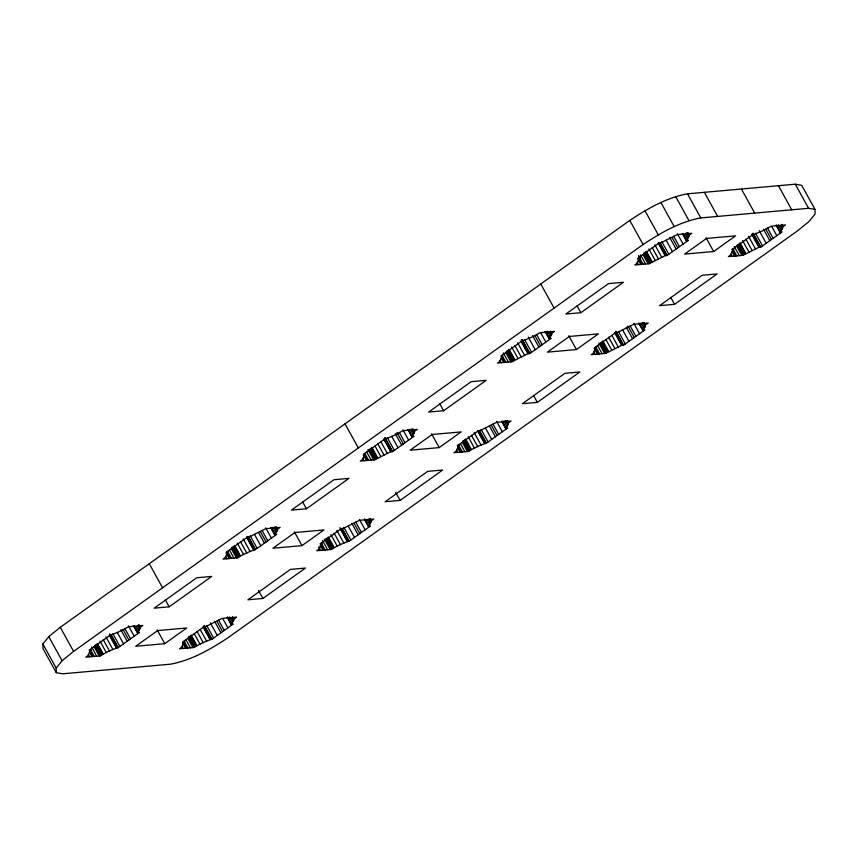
<?xml version="1.0" encoding="UTF-8"?>
<svg xmlns="http://www.w3.org/2000/svg" width="858" height="858" viewBox="0 0 858 858"><rect width="100%" height="100%" fill="white"/><g stroke="black" fill="none" stroke-linecap="round" stroke-linejoin="round"><path stroke-width="1.29" d="M133.762 625.707L137.559 632.593L140.058 628.464L138.76 625.203M227.477 617.342L231.285 624.227L233.784 620.098L232.486 616.838M270.989 527.67L274.785 534.545L277.284 530.426L275.986 527.166M364.704 519.294L368.5 526.179L370.999 522.061L369.701 518.8M408.204 429.622L412.012 436.507L414.511 432.389L413.213 429.129M501.93 421.257L505.727 428.142L508.226 424.024L506.928 420.763M545.431 331.585L549.227 338.47L551.726 334.352L550.439 331.091M639.146 323.219L642.953 330.105L645.452 325.976L644.154 322.715M682.657 233.548L686.454 240.433L688.953 236.304L687.655 233.044M776.372 225.182L780.169 232.068L782.678 227.938L781.381 224.678M42.9 644.004L48.788 636.657L60.296 627.284L629.772 220.42C647.458 208.73 666.409 197.726 687.505 193.822L795.28 184.202L801.704 185.307L815.003 209.406L815.1 213.996L809.212 221.343L797.704 230.716L228.228 637.58C210.542 649.27 191.591 660.274 170.495 664.178L62.72 673.798L56.296 672.693L42.997 648.594L42.9 644.004L56.199 668.103L56.296 672.693M56.199 668.103L62.087 660.757L73.595 651.383L643.071 244.519C660.757 232.829 679.708 221.825 700.804 217.921L808.579 208.29L815.003 209.406M638.749 255.577L640.025 257.872L637.923 260.811L637.548 262.966L634.705 264.993L649.227 263.696L665.186 255.63L667.127 255.448L688.395 240.261L686.454 240.433M140.036 627.498L142.878 625.471L128.346 626.758C122.833 630.147 116.581 633.172 110.457 635.006L89.189 650.203L91.13 650.032L89.039 652.97L88.664 655.126L85.811 657.153L100.343 655.855C105.856 652.477 112.108 649.452 118.232 647.608L139.511 632.41L137.559 632.593M277.252 529.461L280.105 527.423L265.572 528.721L249.624 536.797L247.672 536.969L226.405 552.166L228.346 551.994L226.255 554.933L225.879 557.078L223.037 559.116L237.559 557.818C243.082 554.44 249.335 551.415 255.459 549.57L276.726 534.373L274.785 534.545M414.478 431.424L417.32 429.386L402.799 430.684C397.275 434.062 391.034 437.087 384.899 438.931L363.631 454.129L365.572 453.957L363.481 456.896L363.106 459.041L360.263 461.078L374.785 459.781L390.744 451.705L392.685 451.533L413.953 436.336L412.012 436.507M551.705 333.376L554.547 331.349L540.025 332.647C534.502 336.025 528.249 339.049 522.125 340.894L500.858 356.091L502.799 355.909L500.707 358.859L500.332 361.004L497.479 363.041L512.011 361.744L527.96 353.668L529.912 353.496L551.179 338.299L549.227 338.47M688.92 235.339L691.773 233.312L677.241 234.609L661.293 242.675L659.352 242.846L638.073 258.043L640.025 257.872M169.187 606.82L211.722 576.426L196.729 577.766L154.193 608.161L169.187 606.82L165.379 599.935M306.403 508.773L348.949 478.389L333.955 479.729L291.409 510.113L306.403 508.773L302.606 501.898M443.629 410.735L486.175 380.341L471.171 381.681L428.635 412.076L443.629 410.735L439.832 403.85M580.855 312.698L623.391 282.303L608.397 283.644L565.862 314.039L580.855 312.698L577.059 305.813M164.757 643.672L186.712 627.992L157.657 630.576L135.703 646.267L164.757 643.672L157.153 629.901M301.973 545.634L323.927 529.944L294.884 532.539L272.919 548.23L301.973 545.634L294.38 531.863M439.199 447.597L461.154 431.906L432.1 434.502L410.145 450.193L439.199 447.597L431.595 433.826M576.426 349.549L598.38 333.869L569.326 336.465L547.372 352.145L576.426 349.549L568.822 335.789M713.641 251.512L735.606 235.832L706.552 238.427L684.598 254.107L713.641 251.512L706.048 237.741M233.751 619.133L236.594 617.095L222.072 618.393L206.113 626.469L204.172 626.64L182.904 641.838L184.845 641.666L182.754 644.605L182.379 646.75L179.526 648.787L194.058 647.49C199.582 644.111 205.823 641.087 211.958 639.242L233.226 624.045L231.285 624.227M262.902 598.455L305.437 568.06L290.444 569.401L247.908 599.785L262.902 598.455L258.473 590.422M370.978 521.096L373.82 519.058L359.298 520.356L343.339 528.431L341.398 528.603L320.131 543.8L322.072 543.629L319.98 546.567L319.605 548.712L316.752 550.75L331.285 549.452C336.797 546.063 343.05 543.039 349.174 541.205L370.452 526.008L368.5 526.179M400.128 500.407L442.664 470.023L427.67 471.353L385.135 501.748L400.128 500.407L395.688 492.374M508.193 423.058L511.046 421.021L496.514 422.318L480.566 430.394L478.614 430.566L457.346 445.763L459.298 445.581L457.196 448.53L456.821 450.675L453.979 452.713L468.5 451.415C474.024 448.026 480.276 445.002 486.4 443.168L507.668 427.97L505.727 428.142M537.355 402.37L579.89 371.975L564.896 373.316L522.35 403.71L537.355 402.37L533.547 395.484M645.42 325.01L648.262 322.983L633.74 324.281L617.781 332.346L615.84 332.529L594.573 347.715L596.514 347.544L594.422 350.482L594.047 352.638L591.205 354.665L605.727 353.367L621.685 345.302L623.627 345.131L644.894 329.933L642.953 330.105M674.57 304.333L717.116 273.938L702.112 275.279L659.577 305.673L674.57 304.333L670.774 297.447M782.646 226.973L785.488 224.935L770.967 226.233C765.443 229.622 759.191 232.647 753.067 234.481L731.799 249.678L733.74 249.506L731.649 252.445L731.273 254.601L728.421 256.628L742.953 255.33L758.901 247.265L760.853 247.083L782.121 231.885L780.169 232.068M795.28 184.202L808.579 208.29M778.442 185.703L791.741 209.802M781.82 224.367L783.086 226.651M781.402 225.643L782.678 227.938M780.362 225.686L782.271 229.118M778.26 224.764L781.434 230.502M777.305 226.298L780.48 232.035M776.018 225.043L780.458 233.076M771.728 226.512L776.801 235.693M767.449 227.971L773.144 238.299M765.786 229.161L771.481 239.489M741.398 189.007L754.697 213.106M763.491 229.204L769.819 240.68M759.201 230.663L766.162 243.286M755.544 233.279L762.505 245.903M753.249 233.322L760.853 247.083M752.949 233.344L760.542 247.115M752.273 233.408L759.877 247.168M752.241 234.609L759.212 247.233M751.94 234.642L758.901 247.265M748.562 236.39L755.533 249.013M745.859 239.135L752.187 250.611M742.599 240.572L748.927 252.048M740.1 242.975L745.795 253.303M739.65 243.286L745.355 253.614M738.674 243.994L744.369 254.311M737.698 244.691L743.393 255.019M737.247 245.002L742.953 255.33M736.743 246.257L741.816 255.437M704.343 192.321L717.642 216.409M734.255 246.482L739.317 255.652M733.022 248.992L736.818 255.877M732.518 250.246L735.692 255.984M732.013 251.491L734.555 256.081M730.791 254.011L732.056 256.306M687.505 193.822L700.804 217.921M675.686 196.557L688.995 220.656M688.105 232.733L689.371 235.028M687.054 232.861L688.953 236.304M686.014 232.904L688.545 237.494M685.177 234.277L687.708 238.867M682.957 233.515L686.754 240.401M682.303 233.408L686.732 241.441M660.885 202.477L674.195 226.576M677.38 233.73L683.086 244.058M673.723 236.336L679.429 246.664M672.061 237.527L677.766 247.855M669.766 237.569L676.104 249.045M666.108 240.176L672.447 251.651M644.959 210.714L658.268 234.813M661.829 241.645L668.79 254.268M660.167 242.835L667.127 255.448M659.856 242.857L666.827 255.48M659.191 242.921L666.162 255.545M658.526 242.975L665.486 255.598M658.215 243.007L665.186 255.63M654.847 244.755L661.808 257.379M652.134 247.501L658.472 258.977M648.873 248.938L655.212 260.414M629.772 220.42L643.071 244.519M646.374 251.34L652.08 261.669M645.935 251.662L651.63 261.98M644.959 252.359L650.654 262.687M643.972 253.056L649.678 263.385M643.532 253.378L649.227 263.696M643.028 254.622L648.101 263.803M640.529 254.847L645.602 264.028M638.674 256.22L643.103 264.243M638.802 258.612L641.966 264.35M637.666 258.708L640.829 264.446M637.065 262.376L638.341 264.672M643.554 322.544L645.452 325.976M642.513 322.576L645.044 327.166M641.044 322.801L644.208 328.539M640.089 324.335L643.253 330.073M638.802 323.08L643.232 331.113M633.88 323.402L639.575 333.73M630.222 326.019L635.917 336.336M627.927 326.051L634.255 337.526M626.265 327.241L632.593 338.717M622.608 329.847L628.946 341.323M618.318 331.317L625.289 343.94M616.023 331.36L623.627 345.131M615.722 331.381L623.326 345.152M615.69 332.593L622.651 345.216M615.014 332.647L621.986 345.27M614.714 332.679L621.685 345.302M611.969 335.575L618.307 347.05M608.633 337.183L614.961 348.648M606.005 339.757L611.711 350.085M602.874 341.012L608.569 351.34M602.423 341.334L608.129 351.651M601.447 342.031L607.153 352.359M600.471 342.728L606.177 353.056M600.032 343.05L605.727 353.367M598.895 343.146L604.59 353.475M597.661 345.667L602.091 353.7M595.795 347.04L599.603 353.914M595.302 348.284L598.466 354.022M594.165 348.38L597.329 354.118M593.564 352.048L594.83 354.343M540.787 283.998L554.086 308.086M550.461 332.057L551.726 334.352M549.42 332.089L551.329 335.532M547.318 331.177L550.493 336.915M545.731 331.563L549.538 338.438M545.077 331.456L549.517 339.489M540.787 332.915L545.86 342.095M536.507 334.384L542.202 344.712M534.845 335.564L540.54 345.892M532.55 335.607L538.878 347.082M528.26 337.076L535.22 349.689M524.603 339.682L531.563 352.306M522.308 339.725L529.912 353.496M521.996 339.747L529.601 353.517M521.332 339.811L528.936 353.582M521.299 341.023L528.271 353.635M520.999 341.044L527.96 353.668M517.621 342.792L524.592 355.416M514.918 345.549L521.246 357.025M511.658 346.986L517.985 358.451M509.159 349.378L514.854 359.706M508.708 349.699L514.414 360.028M507.732 350.396L513.427 360.725M506.756 351.094L512.451 361.422M506.306 351.415L512.011 361.744M505.802 352.659L510.875 361.84M503.314 352.885L508.376 362.065M502.08 355.405L505.877 362.291M501.576 356.649L504.74 362.387M501.072 357.904L503.614 362.494M499.849 360.414L501.115 362.709M507.378 420.441L508.644 422.737M506.327 420.581L508.226 424.024M505.287 420.613L507.818 425.203M503.818 420.849L506.981 426.587M502.23 421.235L506.027 428.121M502.209 422.275L506.006 429.161M496.653 421.439L502.359 431.767M492.996 424.056L498.702 434.384M491.334 425.236L497.039 435.564M489.671 426.426L495.377 436.754M485.381 427.895L491.72 439.371M481.091 429.354L488.063 441.977M479.429 430.544L486.4 443.168M479.129 430.566L486.1 443.189M478.464 430.63L485.424 443.254M477.799 430.695L484.759 443.307M477.488 430.716L484.459 443.339M474.109 432.464L481.081 445.087M471.407 435.221L477.745 446.696M468.146 436.658L474.485 448.133M465.647 439.049L471.353 449.377M465.208 439.371L470.903 449.699M464.232 440.068L469.927 450.396M463.245 440.765L468.951 451.094M462.805 441.087L468.5 451.415M462.301 442.331L467.374 451.512M460.435 443.704L464.875 451.737M458.58 445.077L462.376 451.962M457.443 445.173L461.239 452.059M457.571 447.576L460.103 452.166M456.338 450.085L457.604 452.381M412.612 428.946L414.511 432.389M411.572 428.979L414.103 433.569M410.103 429.214L413.266 434.952M408.515 429.601L412.312 436.486M407.861 429.493L412.29 437.526M402.938 429.804L408.633 440.133M399.281 432.421L404.976 442.749M396.986 432.464L403.314 443.929M395.324 433.644L401.651 445.12M391.666 436.261L398.005 447.737M387.376 437.719L394.348 450.343M385.081 437.762L392.685 451.533M384.781 437.794L392.374 451.555M384.749 438.996L391.709 451.619M384.073 439.06L391.044 451.683M383.773 439.082L390.744 451.705M381.027 441.977L387.366 453.453M377.692 443.586L384.019 455.062M375.064 446.171L380.77 456.499M371.932 447.415L377.627 457.743M371.482 447.737L377.188 458.065M370.506 448.434L376.212 458.762M369.53 449.131L375.225 459.459M369.079 449.453L374.785 459.781M367.953 449.549L373.648 459.877M366.72 452.069L371.149 460.103M364.854 453.442L368.661 460.328M364.35 454.686L367.524 460.424M363.224 454.794L366.387 460.531M345.034 423.852L358.333 447.951M362.623 458.462L363.889 460.757M370.152 518.479L371.417 520.774M369.101 518.618L370.999 522.061M368.693 519.798L370.592 523.241M367.224 520.034L369.766 524.624M365.004 519.272L368.811 526.158M364.35 519.165L368.79 527.198M359.427 519.476L365.133 529.804M355.77 522.093L361.475 532.421M354.107 523.283L359.813 533.612M351.812 523.316L358.151 534.791M348.166 525.933L354.493 537.408M343.876 527.391L350.836 540.014M342.213 528.582L349.174 541.205M341.902 528.614L348.874 541.237M341.237 528.667L348.209 541.291M339.94 527.584L347.533 541.355M340.272 528.753L347.233 541.377M336.894 530.501L343.854 543.125M334.18 533.258L340.519 544.733M330.931 534.695L337.258 546.171M328.432 537.087L334.127 547.415M327.981 537.408L333.687 547.736M327.005 538.105L332.7 548.434M326.029 538.803L331.724 549.131M325.579 539.124L331.285 549.452M324.442 539.232L330.148 549.549M322.587 540.594L327.649 549.774M321.353 543.114L325.15 549.999M320.849 544.358L324.013 550.096M320.345 545.613L322.887 550.203M318.49 546.986L320.388 550.428M276.437 526.844L277.702 529.139M275.386 526.984L277.284 530.426M274.346 527.016L276.877 531.606M272.876 527.252L276.04 532.99M271.289 527.638L275.086 534.523M270.635 527.531L275.064 535.564M265.712 527.852L271.407 538.17M262.055 530.459L267.76 540.787M260.392 531.649L266.098 541.977M258.73 532.839L264.436 543.157M254.44 534.298L260.778 545.774M250.15 535.767L257.121 548.38M248.488 536.947L255.459 549.57M248.187 536.979L255.158 549.603M247.522 537.033L254.483 549.656M246.847 537.097L253.818 549.721M246.546 537.129L253.518 549.742M243.168 538.878L250.139 551.49M240.465 541.623L246.804 553.099M237.205 543.06L243.543 554.536M234.706 545.463L240.412 555.78M234.266 545.774L239.961 556.102M233.279 546.471L238.985 556.799M232.303 547.179L238.009 557.496M231.864 547.49L237.559 557.818M231.36 548.745L236.422 557.925M229.494 550.107L233.934 558.14M227.638 551.48L231.435 558.365M227.134 552.734L230.298 558.472M225.997 552.831L229.161 558.569M225.397 556.499L226.662 558.794M232.518 617.803L233.784 620.098M231.478 617.835L233.376 621.278M229.376 616.923L232.539 622.661M227.788 617.31L231.585 624.195M227.134 617.202L231.563 625.235M222.844 618.672L227.906 627.852M218.554 620.13L224.249 630.458M216.892 621.321L222.587 631.649M214.597 621.364L220.924 632.829M210.307 622.822L217.278 635.446M206.649 625.439L213.621 638.062M204.354 625.471L211.958 639.242M204.054 625.503L211.647 639.274M204.011 626.705L210.982 639.328M203.346 626.769L210.317 639.392M203.046 626.801L210.006 639.414M200.3 629.697L206.639 641.173M196.965 631.295L203.292 642.771M194.337 633.88L200.032 644.208M191.205 635.135L196.9 645.463M190.755 635.446L196.461 645.774M189.779 636.143L195.485 646.471M149.271 563.717L162.58 587.805M188.803 636.851L194.498 647.179M188.352 637.162L194.058 647.49M187.859 638.416L192.921 647.597M185.993 639.778L190.422 647.811M184.127 641.151L187.934 648.037M183.623 642.406L186.797 648.144M182.497 642.503L185.66 648.24M181.896 646.171L183.162 648.466M139.211 624.892L140.476 627.187M138.159 625.021L140.058 628.464M137.752 626.211L139.65 629.654M136.283 626.437L138.814 631.027M134.062 625.675L137.87 632.56M133.408 625.568L137.848 633.601M128.486 625.89L134.191 636.218M124.828 628.496L130.534 638.824M123.166 629.686L128.872 640.014M120.871 629.729L127.209 641.205M117.224 632.335L123.552 643.811M112.934 633.805L119.895 646.428M111.272 634.995L118.232 647.608M110.961 635.017L117.932 647.64M109.663 633.933L117.267 647.693M109.631 635.135L116.591 647.758M109.32 635.167L116.291 647.79M105.952 636.915L112.913 649.538M103.239 639.66L109.577 651.136M99.989 641.098L106.317 652.573M97.48 643.5L103.185 653.828M97.04 643.811L102.745 654.139M96.064 644.519L101.759 654.836M95.088 645.216L100.783 655.544M94.637 645.527L100.343 655.855M94.133 646.782L99.206 655.962M91.634 647.007L96.707 656.188M90.412 649.517L94.208 656.402M89.908 650.772L93.072 656.509M89.404 652.016L91.945 656.606M88.181 654.536L89.447 656.831M60.296 627.284L73.595 651.383M48.788 636.657L62.087 660.757"/></g></svg>
